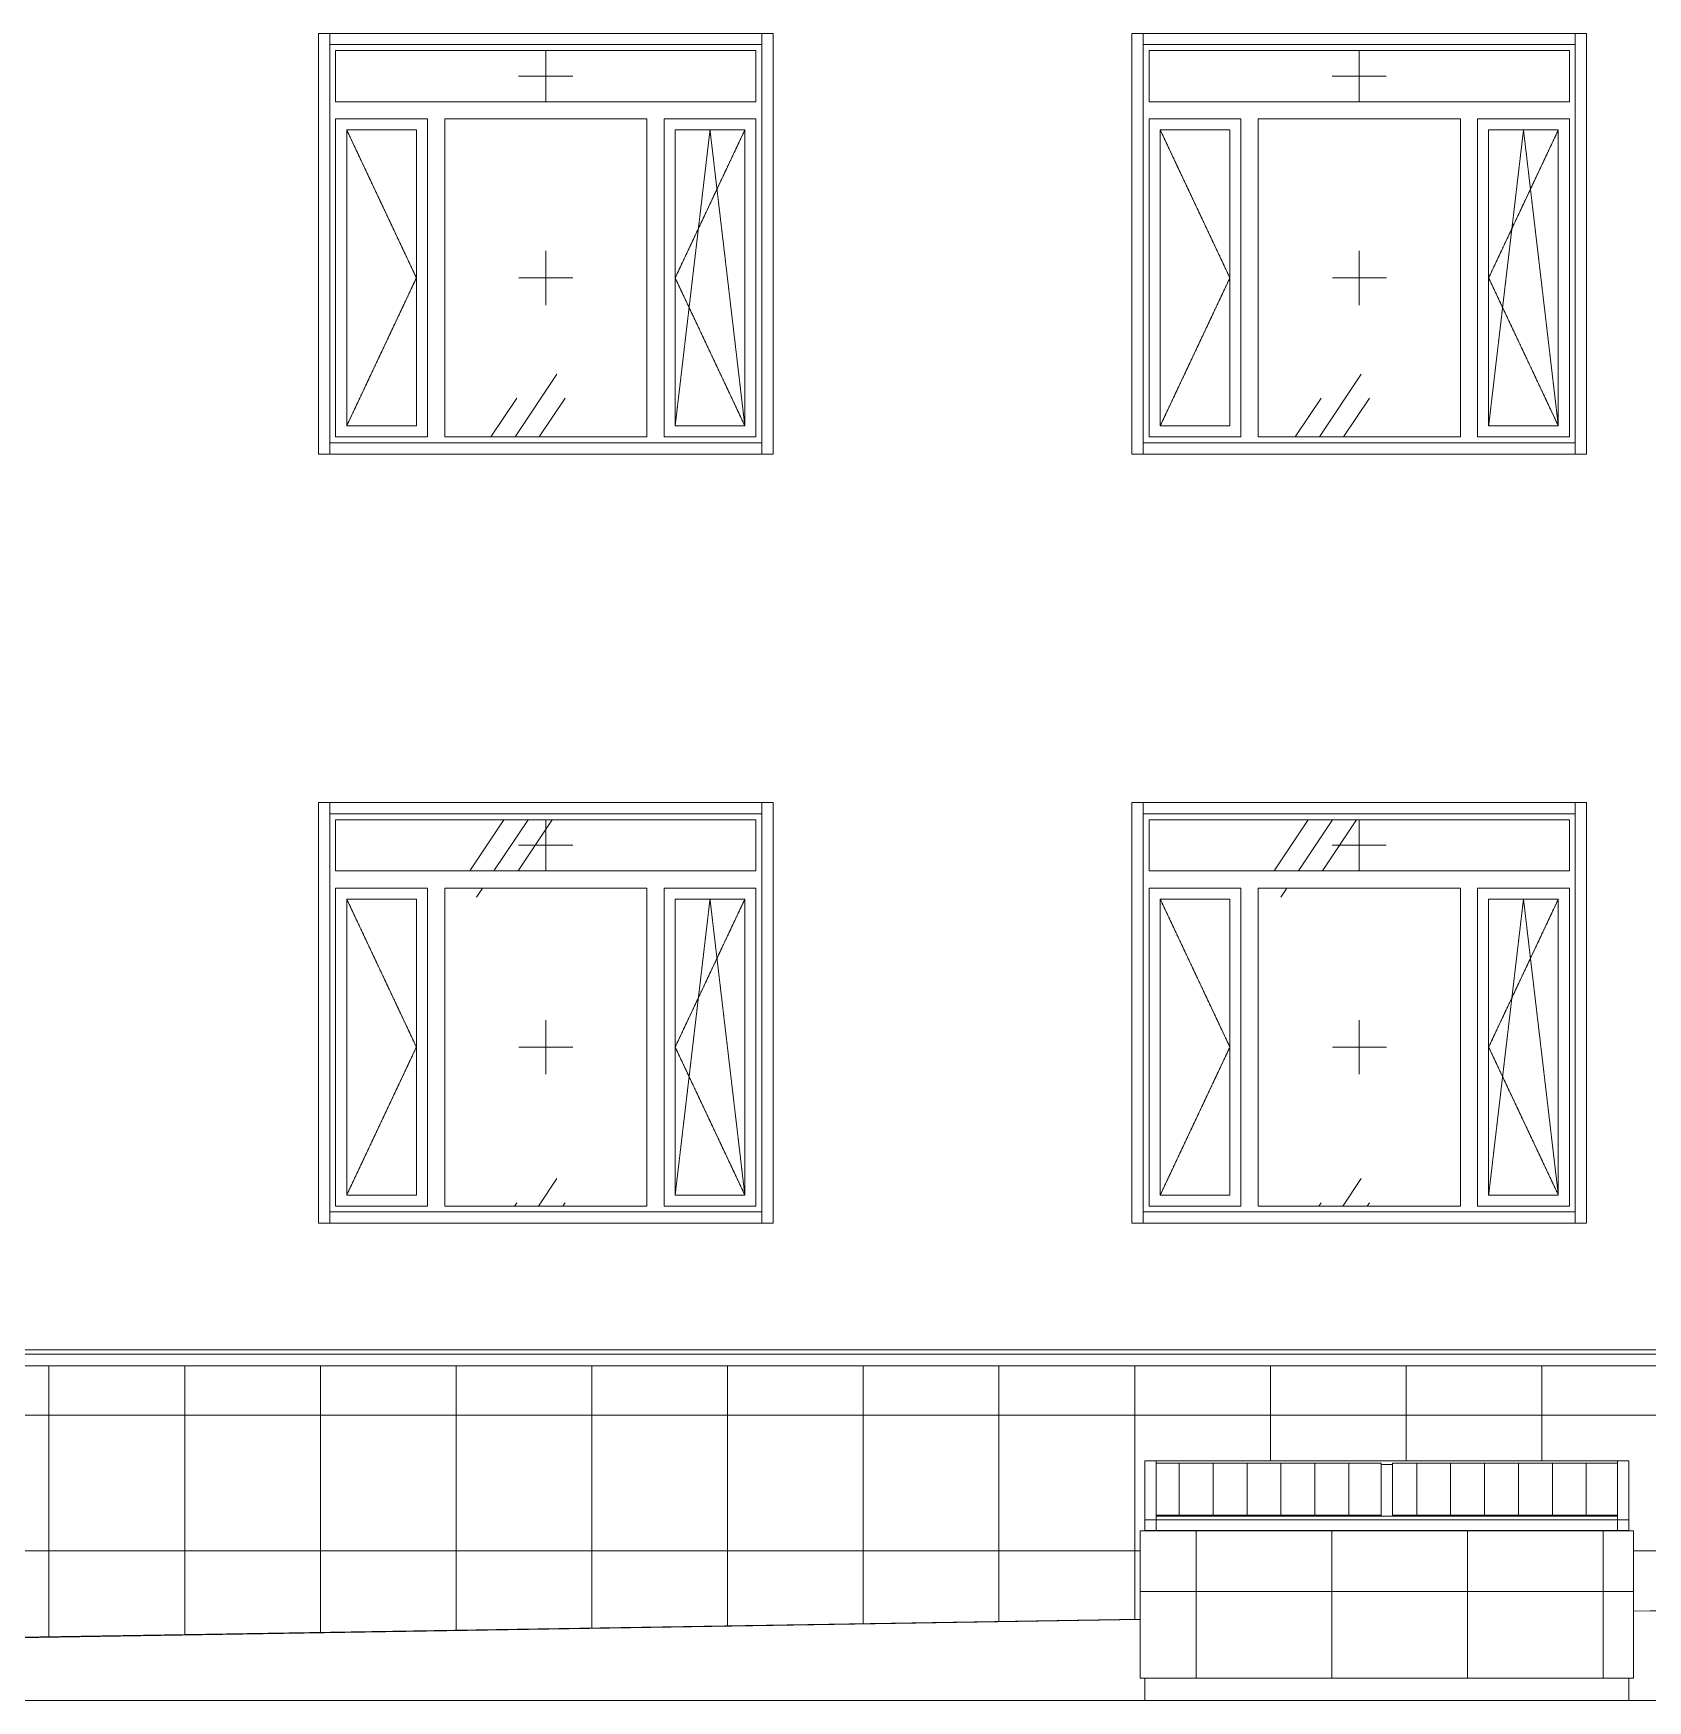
# Model space of a CAD drawing. Header units: millimetres. Extents: x -515342 to 330399, y -224905 to 507333.
# Drawn here: x 149884 to 157021, y 718 to 8088 of the extents above; entities that cross this region are included whole.
import ezdxf

# ---------------------------------------------------------------- set-up
doc = ezdxf.new("R2010")
doc.units = ezdxf.units.MM
doc.linetypes.add('ASVP_Штриховая_ш2 п1', pattern=[3, 2, -1])
doc.layers.get('0').update_dxf_attribs({"lineweight": 0})
for name, color, linetype, lineweight in [('Витраж', 7, 'Continuous', 0), ('Линии', 7, 'Continuous', 0), ('Ограждение', 7, 'Continuous', 0), ('Окна', 7, 'Continuous', 0), ('Окна открывание', 7, 'Continuous', 0), ('Панели витража', 7, 'Continuous', 0), ('Стены внутренние', 7, 'Continuous', 0), ('Стены наружные', 7, 'Continuous', 0), ('Стены штриховка поверхности', 7, 'Continuous', 0)]:
    doc.layers.add(name, color=color, linetype=linetype, lineweight=lineweight)
pattern_1 = [(236.31, (1066.07, 1244.6), (-1777.996, -3556.002), [641.07, -5769.6]), (236.31, (1101.63, 1137.9), (-1777.996, -3556.002), [384.64, -6026.03]), (236.31, (888.27, 1137.9), (-1777.996, -3556.002), [384.64, -6026.03])]
pattern_2 = [(90, (-0.73, -5835.33), (-150, 9e-15), [])]
pattern_3 = [(90, (-0.73, 5305.54), (-150, 9e-15), [])]

# ---------------------------------------------------------------- blocks, each defined once
blk = doc.blocks.new('Окно_ПВХ_3Створки_1Фрамуга-верх - АР_Окно_ОП_1820_h_х1970_3ст2фр-в-V3-О_АР_Эскиз_Фасад 12-1 копия 1')
at = {"layer": 'Окна'}
h = blk.add_hatch(dxfattribs=at)
h.set_pattern_fill('FP_1', color=256, style=0, pattern_type=2)
h.set_pattern_definition(pattern_1)
h.paths.add_polyline_path([(-31494.5, 885), (-31186.5, 885), (-31186.5, 2193), (-31494.5, 2193), (-31494.5, 906.3)])
at = {"layer": 'Окна открывание'}
h = blk.add_hatch(dxfattribs=at)
h.set_pattern_fill('FP_1', color=256, style=0, pattern_type=2)
h.set_pattern_definition(pattern_1)
h.paths.add_polyline_path([(-31543.5, 2318), (-29685.5, 2318), (-29685.5, 2544), (-31543.5, 2544), (-31543.5, 2431.5)])
h = blk.add_hatch(dxfattribs=at)
h.set_pattern_fill('FP_1', color=256, style=0, pattern_type=2)
h.set_pattern_definition(pattern_1)
h.paths.add_polyline_path([(-30532.7, 836), (-30167.5, 836), (-30167.5, 2242), (-31061.5, 2242), (-31061.5, 836), (-30757.5, 836)])
at = {"layer": 'Окна'}
for p, q in [((-29685.5, 2544), (-31543.5, 2544)), ((-31543.5, 2544), (-31543.5, 2318)), ((-29685.5, 2318), (-29685.5, 2544)), ((-29685.5, 2318), (-31543.5, 2318)), ((-31137.5, 2242), (-31543.5, 2242)), ((-31543.5, 2242), (-31543.5, 836)), ((-31137.5, 836), (-31137.5, 2242)), ((-30167.5, 2242), (-31061.5, 2242)), ((-31061.5, 836), (-31061.5, 2242)), ((-30167.5, 836), (-30167.5, 2242)), ((-29685.5, 2242), (-30091.5, 2242)), ((-30091.5, 836), (-30091.5, 2242)), ((-29685.5, 836), (-29685.5, 2242)), ((-31494.5, 2193), (-31494.5, 885)), ((-31186.5, 2193), (-31494.5, 2193)), ((-31186.5, 2193), (-31186.5, 885)), ((-30042.5, 2193), (-30042.5, 885)), ((-29734.5, 2193), (-30042.5, 2193)), ((-29734.5, 2193), (-29734.5, 885)), ((-31494.5, 885), (-31186.5, 885)), ((-30042.5, 885), (-29734.5, 885)), ((-31543.5, 836), (-31137.5, 836)), ((-31061.5, 836), (-30167.5, 836)), ((-30091.5, 836), (-29685.5, 836))]:
    blk.add_line(p, q, dxfattribs=at)
at = {"layer": 'Окна открывание', "linetype": 'ASVP_Штриховая_ш2 п1'}
for p, q in [((-30614.5, 2318), (-30614.5, 2544)), ((-30734.5, 2431), (-30494.5, 2431)), ((-31494.5, 2193), (-31186.5, 1539)), ((-29888.5, 2193), (-30042.5, 885)), ((-29734.5, 2193), (-30042.5, 1539)), ((-29734.5, 885), (-29888.5, 2193)), ((-30614.5, 1419), (-30614.5, 1659)), ((-31186.5, 1539), (-31494.5, 885)), ((-30494.5, 1539), (-30734.5, 1539)), ((-30042.5, 1539), (-29734.5, 885))]:
    blk.add_line(p, q, dxfattribs=at)
blk = doc.blocks.new('Окно_ПВХ_3Створки_1Фрамуга-верх - АР_Окно_ОП_1820_h_х1970_3ст2фр-в-V4-О_АР_Эскиз_Фасад 12-1 копия 1')
at = {"layer": 'Окна'}
h = blk.add_hatch(dxfattribs=at)
h.set_pattern_fill('FP_1', color=256, style=0, pattern_type=2)
h.set_pattern_definition(pattern_1)
h.paths.add_polyline_path([(-27898.1, 885), (-27590.1, 885), (-27590.1, 2193), (-27898.1, 2193), (-27898.1, 906.3)])
at = {"layer": 'Окна открывание'}
h = blk.add_hatch(dxfattribs=at)
h.set_pattern_fill('FP_1', color=256, style=0, pattern_type=2)
h.set_pattern_definition(pattern_1)
h.paths.add_polyline_path([(-27947.1, 2318), (-26089.1, 2318), (-26089.1, 2544), (-27947.1, 2544), (-27947.1, 2431.5)])
h = blk.add_hatch(dxfattribs=at)
h.set_pattern_fill('FP_1', color=256, style=0, pattern_type=2)
h.set_pattern_definition(pattern_1)
h.paths.add_polyline_path([(-26571.1, 836), (-26571.1, 2242), (-27465.1, 2242), (-27465.1, 836), (-26709.6, 836)])
at = {"layer": 'Окна'}
for p, q in [((-26089.1, 2544), (-27947.1, 2544)), ((-27947.1, 2544), (-27947.1, 2318)), ((-26089.1, 2318), (-26089.1, 2544)), ((-26089.1, 2318), (-27947.1, 2318)), ((-27541.1, 2242), (-27947.1, 2242)), ((-27947.1, 2242), (-27947.1, 836)), ((-27541.1, 836), (-27541.1, 2242)), ((-26571.1, 2242), (-27465.1, 2242)), ((-27465.1, 836), (-27465.1, 2242)), ((-26571.1, 836), (-26571.1, 2242)), ((-26089.1, 2242), (-26495.1, 2242)), ((-26495.1, 836), (-26495.1, 2242)), ((-26089.1, 836), (-26089.1, 2242)), ((-27898.1, 2193), (-27898.1, 885)), ((-27590.1, 2193), (-27898.1, 2193)), ((-27590.1, 2193), (-27590.1, 885)), ((-26446.1, 2193), (-26446.1, 885)), ((-26138.1, 2193), (-26446.1, 2193)), ((-26138.1, 2193), (-26138.1, 885)), ((-27898.1, 885), (-27590.1, 885)), ((-26446.1, 885), (-26138.1, 885)), ((-27947.1, 836), (-27541.1, 836)), ((-27465.1, 836), (-26571.1, 836)), ((-26495.1, 836), (-26089.1, 836))]:
    blk.add_line(p, q, dxfattribs=at)
at = {"layer": 'Окна открывание', "linetype": 'ASVP_Штриховая_ш2 п1'}
for p, q in [((-27018.1, 2318), (-27018.1, 2544)), ((-27138.1, 2431), (-26898.1, 2431)), ((-27898.1, 2193), (-27590.1, 1539)), ((-26292.1, 2193), (-26446.1, 885)), ((-26138.1, 2193), (-26446.1, 1539)), ((-26138.1, 885), (-26292.1, 2193)), ((-27018.1, 1419), (-27018.1, 1659)), ((-27590.1, 1539), (-27898.1, 885)), ((-26898.1, 1539), (-27138.1, 1539)), ((-26446.1, 1539), (-26138.1, 885))]:
    blk.add_line(p, q, dxfattribs=at)
blk = doc.blocks.new('Окно_ПВХ_3Створки_1Фрамуга-верх - АР_Окно_ОП_1820_h_х1970_3ст2фр-в-V26-О_АР_Эскиз_Фасад 12-1 копия 1')
at = {"layer": 'Окна'}
h = blk.add_hatch(dxfattribs=at)
h.set_pattern_fill('FP_1', color=256, style=0, pattern_type=2)
h.set_pattern_definition(pattern_1)
h.paths.add_polyline_path([(-31494.5, 4285), (-31186.5, 4285), (-31186.5, 5593), (-31494.5, 5593), (-31494.5, 4338)])
at = {"layer": 'Окна открывание'}
h = blk.add_hatch(dxfattribs=at)
h.set_pattern_fill('FP_1', color=256, style=0, pattern_type=2)
h.set_pattern_definition(pattern_1)
h.paths.add_polyline_path([(-30307.8, 4236), (-30167.5, 4236), (-30167.5, 5642), (-31061.5, 5642), (-31061.5, 4236), (-30420.2, 4236)])
at = {"layer": 'Окна'}
for p, q in [((-29685.5, 5944), (-31543.5, 5944)), ((-31543.5, 5944), (-31543.5, 5718)), ((-29685.5, 5718), (-29685.5, 5944)), ((-29685.5, 5718), (-31543.5, 5718)), ((-31137.5, 5642), (-31543.5, 5642)), ((-31543.5, 5642), (-31543.5, 4236)), ((-31137.5, 4236), (-31137.5, 5642)), ((-30167.5, 5642), (-31061.5, 5642)), ((-31061.5, 4236), (-31061.5, 5642)), ((-30167.5, 4236), (-30167.5, 5642)), ((-29685.5, 5642), (-30091.5, 5642)), ((-30091.5, 4236), (-30091.5, 5642)), ((-29685.5, 4236), (-29685.5, 5642)), ((-31494.5, 5593), (-31494.5, 4285)), ((-31186.5, 5593), (-31494.5, 5593)), ((-31186.5, 5593), (-31186.5, 4285)), ((-30042.5, 5593), (-30042.5, 4285)), ((-29734.5, 5593), (-30042.5, 5593)), ((-29734.5, 5593), (-29734.5, 4285)), ((-31494.5, 4285), (-31186.5, 4285)), ((-30042.5, 4285), (-29734.5, 4285)), ((-31543.5, 4236), (-31137.5, 4236)), ((-31061.5, 4236), (-30167.5, 4236)), ((-30091.5, 4236), (-29685.5, 4236))]:
    blk.add_line(p, q, dxfattribs=at)
at = {"layer": 'Окна открывание', "linetype": 'ASVP_Штриховая_ш2 п1'}
for p, q in [((-30614.5, 5718), (-30614.5, 5944)), ((-30734.5, 5831), (-30494.5, 5831)), ((-31494.5, 5593), (-31186.5, 4939)), ((-29888.5, 5593), (-30042.5, 4285)), ((-29734.5, 5593), (-30042.5, 4939)), ((-29734.5, 4285), (-29888.5, 5593)), ((-30614.5, 4819), (-30614.5, 5059)), ((-31186.5, 4939), (-31494.5, 4285)), ((-30494.5, 4939), (-30734.5, 4939)), ((-30042.5, 4939), (-29734.5, 4285))]:
    blk.add_line(p, q, dxfattribs=at)
blk = doc.blocks.new('Окно_ПВХ_3Створки_1Фрамуга-верх - АР_Окно_ОП_1820_h_х1970_3ст2фр-в-V27-О_АР_Эскиз_Фасад 12-1 копия 1')
at = {"layer": 'Окна'}
h = blk.add_hatch(dxfattribs=at)
h.set_pattern_fill('FP_1', color=256, style=0, pattern_type=2)
h.set_pattern_definition(pattern_1)
h.paths.add_polyline_path([(-27609.2, 4285), (-27590.1, 4285), (-27590.1, 5593), (-27898.1, 5593), (-27898.1, 4285), (-27834.1, 4285)])
at = {"layer": 'Окна открывание'}
h = blk.add_hatch(dxfattribs=at)
h.set_pattern_fill('FP_1', color=256, style=0, pattern_type=2)
h.set_pattern_definition(pattern_1)
h.paths.add_polyline_path([(-26934.5, 4236), (-26571.1, 4236), (-26571.1, 5642), (-27465.1, 5642), (-27465.1, 4236), (-27159.4, 4236)])
at = {"layer": 'Окна'}
for p, q in [((-26089.1, 5944), (-27947.1, 5944)), ((-27947.1, 5944), (-27947.1, 5718)), ((-26089.1, 5718), (-26089.1, 5944)), ((-26089.1, 5718), (-27947.1, 5718)), ((-27541.1, 5642), (-27947.1, 5642)), ((-27947.1, 5642), (-27947.1, 4236)), ((-27541.1, 4236), (-27541.1, 5642)), ((-26571.1, 5642), (-27465.1, 5642)), ((-27465.1, 4236), (-27465.1, 5642)), ((-26571.1, 4236), (-26571.1, 5642)), ((-26089.1, 5642), (-26495.1, 5642)), ((-26495.1, 4236), (-26495.1, 5642)), ((-26089.1, 4236), (-26089.1, 5642)), ((-27898.1, 5593), (-27898.1, 4285)), ((-27590.1, 5593), (-27898.1, 5593)), ((-27590.1, 5593), (-27590.1, 4285)), ((-26446.1, 5593), (-26446.1, 4285)), ((-26138.1, 5593), (-26446.1, 5593)), ((-26138.1, 5593), (-26138.1, 4285)), ((-27898.1, 4285), (-27590.1, 4285)), ((-26446.1, 4285), (-26138.1, 4285)), ((-27947.1, 4236), (-27541.1, 4236)), ((-27465.1, 4236), (-26571.1, 4236)), ((-26495.1, 4236), (-26089.1, 4236))]:
    blk.add_line(p, q, dxfattribs=at)
at = {"layer": 'Окна открывание', "linetype": 'ASVP_Штриховая_ш2 п1'}
for p, q in [((-27018.1, 5718), (-27018.1, 5944)), ((-27138.1, 5831), (-26898.1, 5831)), ((-27898.1, 5593), (-27590.1, 4939)), ((-26292.1, 5593), (-26446.1, 4285)), ((-26138.1, 5593), (-26446.1, 4939)), ((-26138.1, 4285), (-26292.1, 5593)), ((-27018.1, 4819), (-27018.1, 5059)), ((-27590.1, 4939), (-27898.1, 4285)), ((-26898.1, 4939), (-27138.1, 4939)), ((-26446.1, 4939), (-26138.1, 4285))]:
    blk.add_line(p, q, dxfattribs=at)
blk = doc.blocks.new('Прямоугольный импост - АР_Откос_Металлический_50х330 Белый Правый-9899493-О_АР_Эскиз_Фасад 12-1 копия 1')
at = {"layer": 'Витраж'}
for p, q in [((-9974.1, 2570), (-9974.1, 2620)), ((-9974.1, 2620), (-8064.1, 2620)), ((-8064.1, 2620), (-8064.1, 2570)), ((-9974.1, 2570), (-8064.1, 2570))]:
    blk.add_line(p, q, dxfattribs=at)
blk = doc.blocks.new('Прямоугольный импост - АР_Откос_Металлический_50х330 Белый Левый-9898761-О_АР_Эскиз_Фасад 12-1 копия 1')
at = {"layer": 'Витраж'}
for p, q in [((-9974.1, 760), (-9974.1, 810)), ((-8064.1, 810), (-9974.1, 810)), ((-8064.1, 760), (-9974.1, 760)), ((-8064.1, 810), (-8064.1, 760))]:
    blk.add_line(p, q, dxfattribs=at)
blk = doc.blocks.new('Прямоугольный импост - АР_Откос_Металлический_50х330 Белый Правый-9899492-О_АР_Эскиз_Фасад 12-1 копия 1')
at = {"layer": 'Витраж'}
for p, q in [((-8064.1, 2620), (-8014.1, 2620)), ((-8064.1, 2620), (-8064.1, 760)), ((-8014.1, 2620), (-8014.1, 760)), ((-8014.1, 760), (-8064.1, 760))]:
    blk.add_line(p, q, dxfattribs=at)
blk = doc.blocks.new('Прямоугольный импост - АР_Откос_Металлический_50х330 Белый Левый-V99-О_АР_Эскиз_Фасад 12-1 копия 1')
at = {"layer": 'Витраж'}
for p, q in [((-10024.1, 2620), (-9974.1, 2620)), ((-10024.1, 760), (-10024.1, 2620)), ((-9974.1, 760), (-9974.1, 2620)), ((-9974.1, 760), (-10024.1, 760))]:
    blk.add_line(p, q, dxfattribs=at)
blk = doc.blocks.new('Прямоугольный импост - АР_Откос_Металлический_50х330 Коричневый Правый-9899920-О_АР_Эскиз_Фасад 12-1 копия 1')
at = {"layer": 'Витраж'}
for p, q in [((-6359.2, 2570), (-6359.2, 2620)), ((-6359.2, 2620), (-4449.2, 2620)), ((-4449.2, 2620), (-4449.2, 2570)), ((-6359.2, 2570), (-4449.2, 2570))]:
    blk.add_line(p, q, dxfattribs=at)
blk = doc.blocks.new('Прямоугольный импост - АР_Откос_Металлический_50х330 Коричневый Левый-9899774-О_АР_Эскиз_Фасад 12-1 копия 1')
at = {"layer": 'Витраж'}
for p, q in [((-6359.2, 760), (-6359.2, 810)), ((-4449.2, 810), (-6359.2, 810)), ((-4449.2, 760), (-6359.2, 760)), ((-4449.2, 810), (-4449.2, 760))]:
    blk.add_line(p, q, dxfattribs=at)
blk = doc.blocks.new('Прямоугольный импост - АР_Откос_Металлический_50х330 Коричневый Правый-9899919-О_АР_Эскиз_Фасад 12-1 копия 1')
at = {"layer": 'Витраж'}
for p, q in [((-4449.2, 2620), (-4399.2, 2620)), ((-4449.2, 2620), (-4449.2, 760)), ((-4399.2, 2620), (-4399.2, 760)), ((-4399.2, 760), (-4449.2, 760))]:
    blk.add_line(p, q, dxfattribs=at)
blk = doc.blocks.new('Прямоугольный импост - АР_Откос_Металлический_50х330 Коричневый Левый-9899773-О_АР_Эскиз_Фасад 12-1 копия 1')
at = {"layer": 'Витраж'}
for p, q in [((-6409.2, 2620), (-6359.2, 2620)), ((-6409.2, 760), (-6409.2, 2620)), ((-6359.2, 760), (-6359.2, 2620)), ((-6359.2, 760), (-6409.2, 760))]:
    blk.add_line(p, q, dxfattribs=at)
blk = doc.blocks.new('Ограждение - Ограждение-10023331-О_АР_Эскиз_Фасад 12-1 копия 1')
at = {"layer": 'Ограждение'}
for p, q in [((-17949.9, 181.8), (-39950.1, 181.8)), ((-17949.9, 130), (-39950.1, 130))]:
    blk.add_line(p, q, dxfattribs=at)
blk = doc.blocks.new('Системная панель - АР_ПанельВитража_Монолитный поликарбонат 6мм-V229-О_АР_Эскиз_Фасад 12-1 копия 1')
at = {"layer": 'Панели витража'}
h = blk.add_hatch(dxfattribs=at)
h.set_pattern_fill('FP_20', color=256, style=0, pattern_type=2)
h.set_pattern_definition(pattern_2)
h.paths.add_polyline_path([(-26921.4, -529.8), (-26921.4, -300.8), (-27916.4, -300.8), (-27916.4, -529.8), (-27609.2, -529.8)])
h = blk.add_hatch(dxfattribs=at)
h.set_pattern_fill('FP_21', color=256, style=0, pattern_type=2)
h.set_pattern_definition(pattern_3)
h.paths.add_polyline_path([(-27609.2, -534.5), (-26921.4, -534.5), (-26921.4, -529.8), (-27916.4, -529.8), (-27916.4, -534.5)])
for p, q in [((-26921.4, -300.8), (-27916.4, -300.8)), ((-27916.4, -300.8), (-27916.4, -529.8)), ((-26921.4, -529.8), (-26921.4, -300.8)), ((-27916.4, -529.8), (-26921.4, -529.8)), ((-27916.4, -529.8), (-27916.4, -535.5)), ((-26921.4, -535.5), (-26921.4, -529.8))]:
    blk.add_line(p, q, dxfattribs=at)
blk = doc.blocks.new('Прямоугольный импост - АР_Импост_50х50 _труба_-V224-О_АР_Эскиз_Фасад 12-1 копия 1')
at = {"layer": 'Витраж'}
for p, q in [((-19756.4, -534.5), (-18736.4, -534.5)), ((-19756.4, -550), (-18736.4, -550)), ((-18736.4, -534.5), (-18736.4, -550)), ((-18736.4, -550), (-18736.4, -597.6)), ((-18736.4, -597.6), (-19756.4, -597.6))]:
    blk.add_line(p, q, dxfattribs=at)
blk = doc.blocks.new('Прямоугольный импост - АР_Импост_50х50 _труба_-10238077-О_АР_Эскиз_Фасад 12-1 копия 1')
at = {"layer": 'Витраж'}
for p, q in [((-20776.4, -300.8), (-20776.4, -290.1)), ((-19756.4, -290.1), (-20776.4, -290.1)), ((-19756.4, -305.5), (-19781.4, -305.5))]:
    blk.add_line(p, q, dxfattribs=at)
blk = doc.blocks.new('Прямоугольный импост - АР_Импост_50х50 _труба_-V225-О_АР_Эскиз_Фасад 12-1 копия 1')
at = {"layer": 'Витраж'}
for p, q in [((-20826.4, -290.1), (-20776.4, -290.1)), ((-20826.4, -290.1), (-20826.4, -550)), ((-20776.4, -290.1), (-20776.4, -300.8)), ((-20776.4, -550), (-20826.4, -550)), ((-20826.4, -550), (-20826.4, -597.6)), ((-20776.4, -534.5), (-20776.4, -550)), ((-20776.4, -597.6), (-20776.4, -550)), ((-20826.4, -597.6), (-20776.4, -597.6))]:
    blk.add_line(p, q, dxfattribs=at)
blk = doc.blocks.new('Прямоугольный импост - АР_Импост_50х50 _труба_-V226-О_АР_Эскиз_Фасад 12-1 копия 1')
at = {"layer": 'Витраж'}
for p, q in [((-18736.4, -290.1), (-18686.4, -290.1)), ((-18736.4, -300.8), (-18736.4, -290.1)), ((-18686.4, -550), (-18686.4, -290.1)), ((-18736.4, -550), (-18736.4, -534.5)), ((-18686.4, -550), (-18736.4, -550)), ((-18736.4, -550), (-18736.4, -597.6)), ((-18686.4, -597.6), (-18686.4, -550)), ((-18736.4, -597.6), (-18686.4, -597.6))]:
    blk.add_line(p, q, dxfattribs=at)
blk = doc.blocks.new('Системная панель - АР_ПанельВитража_Монолитный поликарбонат 6мм-V230-О_АР_Эскиз_Фасад 12-1 копия 1')
at = {"layer": 'Панели витража'}
h = blk.add_hatch(dxfattribs=at)
h.set_pattern_fill('FP_20', color=256, style=0, pattern_type=2)
h.set_pattern_definition(pattern_2)
h.paths.add_polyline_path([(-25876.4, -529.8), (-25876.4, -300.8), (-26871.4, -300.8), (-26871.4, -529.8), (-26709.6, -529.8)])
h = blk.add_hatch(dxfattribs=at)
h.set_pattern_fill('FP_21', color=256, style=0, pattern_type=2)
h.set_pattern_definition(pattern_3)
h.paths.add_polyline_path([(-26709.6, -534.5), (-25876.4, -534.5), (-25876.4, -529.8), (-26871.4, -529.8), (-26871.4, -534.5)])
for p, q in [((-25876.4, -300.8), (-26871.4, -300.8)), ((-26871.4, -300.8), (-26871.4, -529.8)), ((-25876.4, -529.8), (-25876.4, -300.8)), ((-26871.4, -529.8), (-25876.4, -529.8)), ((-26871.4, -529.8), (-26871.4, -535.5)), ((-25876.4, -535.5), (-25876.4, -529.8))]:
    blk.add_line(p, q, dxfattribs=at)
blk = doc.blocks.new('Прямоугольный импост - АР_Импост_50х50 _труба_-V228-О_АР_Эскиз_Фасад 12-1 копия 1')
at = {"layer": 'Витраж'}
for p, q in [((-20776.4, -550), (-20776.4, -534.5)), ((-20776.4, -534.5), (-19756.4, -534.5)), ((-20776.4, -597.6), (-20776.4, -550)), ((-20776.4, -550), (-19756.4, -550)), ((-19756.4, -597.6), (-20776.4, -597.6))]:
    blk.add_line(p, q, dxfattribs=at)
blk = doc.blocks.new('Прямоугольный импост - АР_Импост_50х50 _труба_-10238081-О_АР_Эскиз_Фасад 12-1 копия 1')
at = {"layer": 'Витраж'}
for p, q in [((-18736.4, -290.1), (-19756.4, -290.1)), ((-18736.4, -290.1), (-18736.4, -300.8)), ((-19731.4, -305.5), (-19756.4, -305.5))]:
    blk.add_line(p, q, dxfattribs=at)
blk = doc.blocks.new('Прямоугольный импост - АР_Импост_50х50 _труба_-10238181-О_АР_Эскиз_Фасад 12-1 копия 1')
at = {"layer": 'Витраж'}
for p, q in [((-19781.4, -305.5), (-19731.4, -305.5)), ((-19731.4, -534.5), (-19781.4, -534.5))]:
    blk.add_line(p, q, dxfattribs=at)
blk = doc.blocks.new('СД_Люблино_Фасады_rvt-1-О_АР_Эскиз_Фасад 12-1 копия 1')
at = {"layer": 'Стены штриховка поверхности', "true_color": 0xcacaca}
h = blk.add_hatch(dxfattribs=at)
h.set_pattern_fill('FP_4', color=9, style=0, pattern_type=2)
h.set_pattern_definition([(0, (-3647.7, 180), (0, 600), []), (90, (-3647.7, 180), (-600, 4e-14), [])])
h.paths.add_polyline_path([(-49470.9, -1338.1), (-47126.4, -1300.1), (-47126.4, -1250), (-47146.4, -1250), (-47146.4, -700), (-44966.4, -700), (-44966.4, -1250), (-44986.4, -1250), (-44986.4, -1265.3), (-35266.4, -1107.6), (-35266.4, -600), (-33086.4, -600), (-33086.4, -1072.2), (-27986.4, -989.4), (-27986.4, -600), (-25806.4, -600), (-25806.4, -954.1), (-20846.4, -873.6), (-20846.4, -600), (-18666.4, -600), (-18666.4, -838.2), (-7250, -652.9), (-7250, -604.2), (-7251.5, -604.2), (-7251.5, -554.2), (-7250, -554.2), (-7250, -541.7), (-7255, -541.2), (-7255, -526.7), (-7250, -526.7), (-7250, 130), (-17850, 130), (-17850, -526.7), (-17845, -526.7), (-17845, -541.7), (-17850, -541.7), (-17849, -554.2), (-17848.5, -554.2), (-17848.5, -604.2), (-17850, -604.2), (-17850, -721), (-17851.5, -733.6), (-17855.7, -745.4), (-17862.6, -755.8), (-17871.6, -764.3), (-17882.3, -770.1), (-17894, -773.2), (-17906, -773.2), (-17917.7, -770.1), (-17928.4, -764.3), (-17939.2, -753.1), (-17944.3, -745.4), (-17948.5, -733.6), (-17950, -721), (-17950, -604.2), (-17951.5, -604.2), (-17951.5, -554.2), (-17950, -554.2), (-17950, -541.7), (-17955, -541.7), (-17955, -526.7), (-17950, -526.7), (-17950, 130), (-39950, 130), (-39950, -526.7), (-39945, -526.7), (-39945, -541.7), (-39950, -541.7), (-39949, -554.2), (-39948.5, -554.2), (-39948.5, -604.2), (-39950, -604.2), (-39950, -721), (-39951.5, -733.6), (-39955.7, -745.4), (-39962.6, -755.8), (-39971.6, -764.3), (-39982.3, -770.1), (-39994, -773.2), (-40006, -773.2), (-40017.7, -770.1), (-40028.4, -764.3), (-40037.4, -755.8), (-40044.3, -745.4), (-40048.5, -733.6), (-40050, -721), (-40050, -604.2), (-40051.5, -604.2), (-40051.5, -554.2), (-40050, -554.2), (-40050, -541.7), (-40055, -541.7), (-40055, -526.7), (-40050, -526.7), (-40050, 130), (-49225.9, 130), (-49224.9, -772.5), (-49220.9, -772.5), (-49220.9, -787.5), (-49225.9, -787.5), (-49225.9, -907.8), (-49206.4, -914.6), (-49206.4, -1018.9), (-49326.4, -980.3), (-49326.4, -850), (-49327.9, -850), (-49327.9, -800), (-49325.9, -800), (-49326.4, -787.5), (-49329.1, -787.5), (-49330.9, -784.3), (-49330.9, -784.9), (-49470.9, -785), (-49470.9, -1000.2)])
h.paths.add_polyline_path([(-49920.9, -1000), (-49920.9, 130), (-49990.9, 130), (-49990.9, -1000)])
h.paths.add_polyline_path([(-49329.1, -787.5), (-49330, -787.5), (-49330.3, -783.2)])
h.paths.add_polyline_path([(-49330.7, -780), (-49329.1, -772.5), (-49325.9, -772.5), (-49325.9, 130), (-49470.9, 130), (-49470.9, -775), (-49330.9, -775.7), (-49330.7, -778.7)])
h.paths.add_polyline_path([(-47126.4, -697.6), (-47126.4, -390.1), (-44986.4, -390.1), (-44986.4, -697.6), (-47076.4, -697.6)])
h.paths.add_polyline_path([(-7150, -651.3), (-6586.4, -642.1), (-6586.4, -300), (-4446.4, -300), (-4446.4, -607.4), (-3897.7, -598.5), (-3897.7, 130), (-7150, 130), (-7150, -526.7), (-7145, -526.7), (-7145, -541.7), (-7150, -541.7), (-7149, -554.2), (-7148.5, -554.2), (-7148.5, -604.2), (-7150, -604.2), (-7150, -618.9)])
h.paths.add_polyline_path([(-20776.4, -597.6), (-20826.4, -597.6), (-20826.4, -290.1), (-18686.4, -290.1), (-18686.4, -597.6), (-20626.4, -597.6)])
h.paths.add_polyline_path([(-35196.4, -597.6), (-35246.4, -597.6), (-35246.4, -290.1), (-33106.4, -290.1), (-33106.4, -597.6), (-35046.4, -597.6)])
h.paths.add_polyline_path([(-27766.4, -597.6), (-27966.4, -597.6), (-27966.4, -290.1), (-25826.4, -290.1), (-25826.4, -597.6), (-27609.2, -597.6)])
h = blk.add_hatch(dxfattribs=at)
h.set_pattern_fill('FP_30', color=9, style=0, pattern_type=2)
h.set_pattern_definition([(0, (-27976.36, 0), (0, 600), []), (90, (-27976.36, 0), (-600, 4e-14), [])])
h.paths.add_polyline_path([(-26709.6, -1250), (-25806.4, -1250), (-25806.4, -600), (-27986.4, -600), (-27986.4, -1250), (-27159.4, -1250)])
at = {"layer": 'Стены внутренние'}
for p, q in [((-39945, 200), (-17955, 200)), ((-25806.4, -600), (-27986.4, -600)), ((-27986.4, -600), (-27986.4, -1250)), ((-25806.4, -1250), (-25806.4, -600)), ((-25806.4, -954.1), (-20846.4, -873.6)), ((-33086.4, -1072.2), (-27986.4, -989.4)), ((-27986.4, -1250), (-25806.4, -1250))]:
    blk.add_line(p, q, dxfattribs=at)
at = {"layer": 'Стены наружные'}
for p, q in [((-25806.4, -955.1), (-20846.4, -874.1)), ((-33086.4, -1074), (-27986.4, -990.7))]:
    blk.add_line(p, q, dxfattribs=at)
at = {"layer": 'Витраж', "lineweight": 9}
for name, p in [('Прямоугольный импост - АР_Откос_Металлический_50х330 Коричневый Левый-9899773-О_АР_Эскиз_Фасад 12-1 копия 1', (-25210.3, 3400)), ('Прямоугольный импост - АР_Откос_Металлический_50х330 Коричневый Правый-9899920-О_АР_Эскиз_Фасад 12-1 копия 1', (-25210.3, 3400)), ('Прямоугольный импост - АР_Откос_Металлический_50х330 Коричневый Правый-9899919-О_АР_Эскиз_Фасад 12-1 копия 1', (-25210.3, 3400)), ('Прямоугольный импост - АР_Откос_Металлический_50х330 Белый Левый-V99-О_АР_Эскиз_Фасад 12-1 копия 1', (-17999, 3400)), ('Прямоугольный импост - АР_Откос_Металлический_50х330 Белый Правый-9899493-О_АР_Эскиз_Фасад 12-1 копия 1', (-17999, 3400)), ('Прямоугольный импост - АР_Откос_Металлический_50х330 Белый Правый-9899492-О_АР_Эскиз_Фасад 12-1 копия 1', (-17999, 3400)), ('Прямоугольный импост - АР_Откос_Металлический_50х330 Коричневый Левый-9899774-О_АР_Эскиз_Фасад 12-1 копия 1', (-25210.3, 3400)), ('Прямоугольный импост - АР_Откос_Металлический_50х330 Белый Левый-9898761-О_АР_Эскиз_Фасад 12-1 копия 1', (-17999, 3400)), ('Прямоугольный импост - АР_Откос_Металлический_50х330 Белый Левый-V99-О_АР_Эскиз_Фасад 12-1 копия 1', (-21595.3, 0)), ('Прямоугольный импост - АР_Откос_Металлический_50х330 Белый Правый-9899493-О_АР_Эскиз_Фасад 12-1 копия 1', (-21595.3, 0)), ('Прямоугольный импост - АР_Откос_Металлический_50х330 Белый Правый-9899492-О_АР_Эскиз_Фасад 12-1 копия 1', (-21595.3, 0)), ('Прямоугольный импост - АР_Откос_Металлический_50х330 Белый Левый-V99-О_АР_Эскиз_Фасад 12-1 копия 1', (-17999, 0)), ('Прямоугольный импост - АР_Откос_Металлический_50х330 Белый Правый-9899493-О_АР_Эскиз_Фасад 12-1 копия 1', (-17999, 0)), ('Прямоугольный импост - АР_Откос_Металлический_50х330 Белый Правый-9899492-О_АР_Эскиз_Фасад 12-1 копия 1', (-17999, 0)), ('Прямоугольный импост - АР_Откос_Металлический_50х330 Белый Левый-9898761-О_АР_Эскиз_Фасад 12-1 копия 1', (-21595.3, 0)), ('Прямоугольный импост - АР_Откос_Металлический_50х330 Белый Левый-9898761-О_АР_Эскиз_Фасад 12-1 копия 1', (-17999, 0)), ('Прямоугольный импост - АР_Импост_50х50 _труба_-V225-О_АР_Эскиз_Фасад 12-1 копия 1', (-7140, 0)), ('Прямоугольный импост - АР_Импост_50х50 _труба_-10238077-О_АР_Эскиз_Фасад 12-1 копия 1', (-7140, 0)), ('Прямоугольный импост - АР_Импост_50х50 _труба_-10238081-О_АР_Эскиз_Фасад 12-1 копия 1', (-7140, 0)), ('Прямоугольный импост - АР_Импост_50х50 _труба_-V226-О_АР_Эскиз_Фасад 12-1 копия 1', (-7140, 0)), ('Прямоугольный импост - АР_Импост_50х50 _труба_-10238181-О_АР_Эскиз_Фасад 12-1 копия 1', (-7140, 0)), ('Прямоугольный импост - АР_Импост_50х50 _труба_-V228-О_АР_Эскиз_Фасад 12-1 копия 1', (-7140, 0)), ('Прямоугольный импост - АР_Импост_50х50 _труба_-V224-О_АР_Эскиз_Фасад 12-1 копия 1', (-7140, 0))]:
    blk.add_blockref(name, p, dxfattribs=at)
at = {"layer": 'Ограждение', "lineweight": 9}
blk.add_blockref('Ограждение - Ограждение-10023331-О_АР_Эскиз_Фасад 12-1 копия 1', (0, 0), dxfattribs=at)
at = {"layer": 'Окна', "lineweight": 9}
for name in ['Окно_ПВХ_3Створки_1Фрамуга-верх - АР_Окно_ОП_1820_h_х1970_3ст2фр-в-V26-О_АР_Эскиз_Фасад 12-1 копия 1', 'Окно_ПВХ_3Створки_1Фрамуга-верх - АР_Окно_ОП_1820_h_х1970_3ст2фр-в-V27-О_АР_Эскиз_Фасад 12-1 копия 1', 'Окно_ПВХ_3Створки_1Фрамуга-верх - АР_Окно_ОП_1820_h_х1970_3ст2фр-в-V3-О_АР_Эскиз_Фасад 12-1 копия 1', 'Окно_ПВХ_3Створки_1Фрамуга-верх - АР_Окно_ОП_1820_h_х1970_3ст2фр-в-V4-О_АР_Эскиз_Фасад 12-1 копия 1']:
    blk.add_blockref(name, (0, 0), dxfattribs=at)
at = {"layer": 'Панели витража', "lineweight": 9}
for name in ['Системная панель - АР_ПанельВитража_Монолитный поликарбонат 6мм-V229-О_АР_Эскиз_Фасад 12-1 копия 1', 'Системная панель - АР_ПанельВитража_Монолитный поликарбонат 6мм-V230-О_АР_Эскиз_Фасад 12-1 копия 1']:
    blk.add_blockref(name, (0, 0), dxfattribs=at)

msp = doc.modelspace()

# ---------------------------------------------------------------- linework, layer by layer
at = {"layer": 'Линии'}
msp.add_line((178865.989, 717.7355), (80619.6864, 717.7355), dxfattribs=at)
at = {"layer": 'Стены внутренние'}
for p, q in [((154797.3273, 717.7355), (154797.3273, 817.7355)), ((156937.3273, 717.7355), (156937.3273, 817.7355))]:
    msp.add_line(p, q, dxfattribs=at)

# ---------------------------------------------------------------- block references
msp.add_blockref('СД_Люблино_Фасады_rvt-1-О_АР_Эскиз_Фасад 12-1 копия 1', (182763.6864, 2067.7355))

doc.saveas('drawing.dxf')
